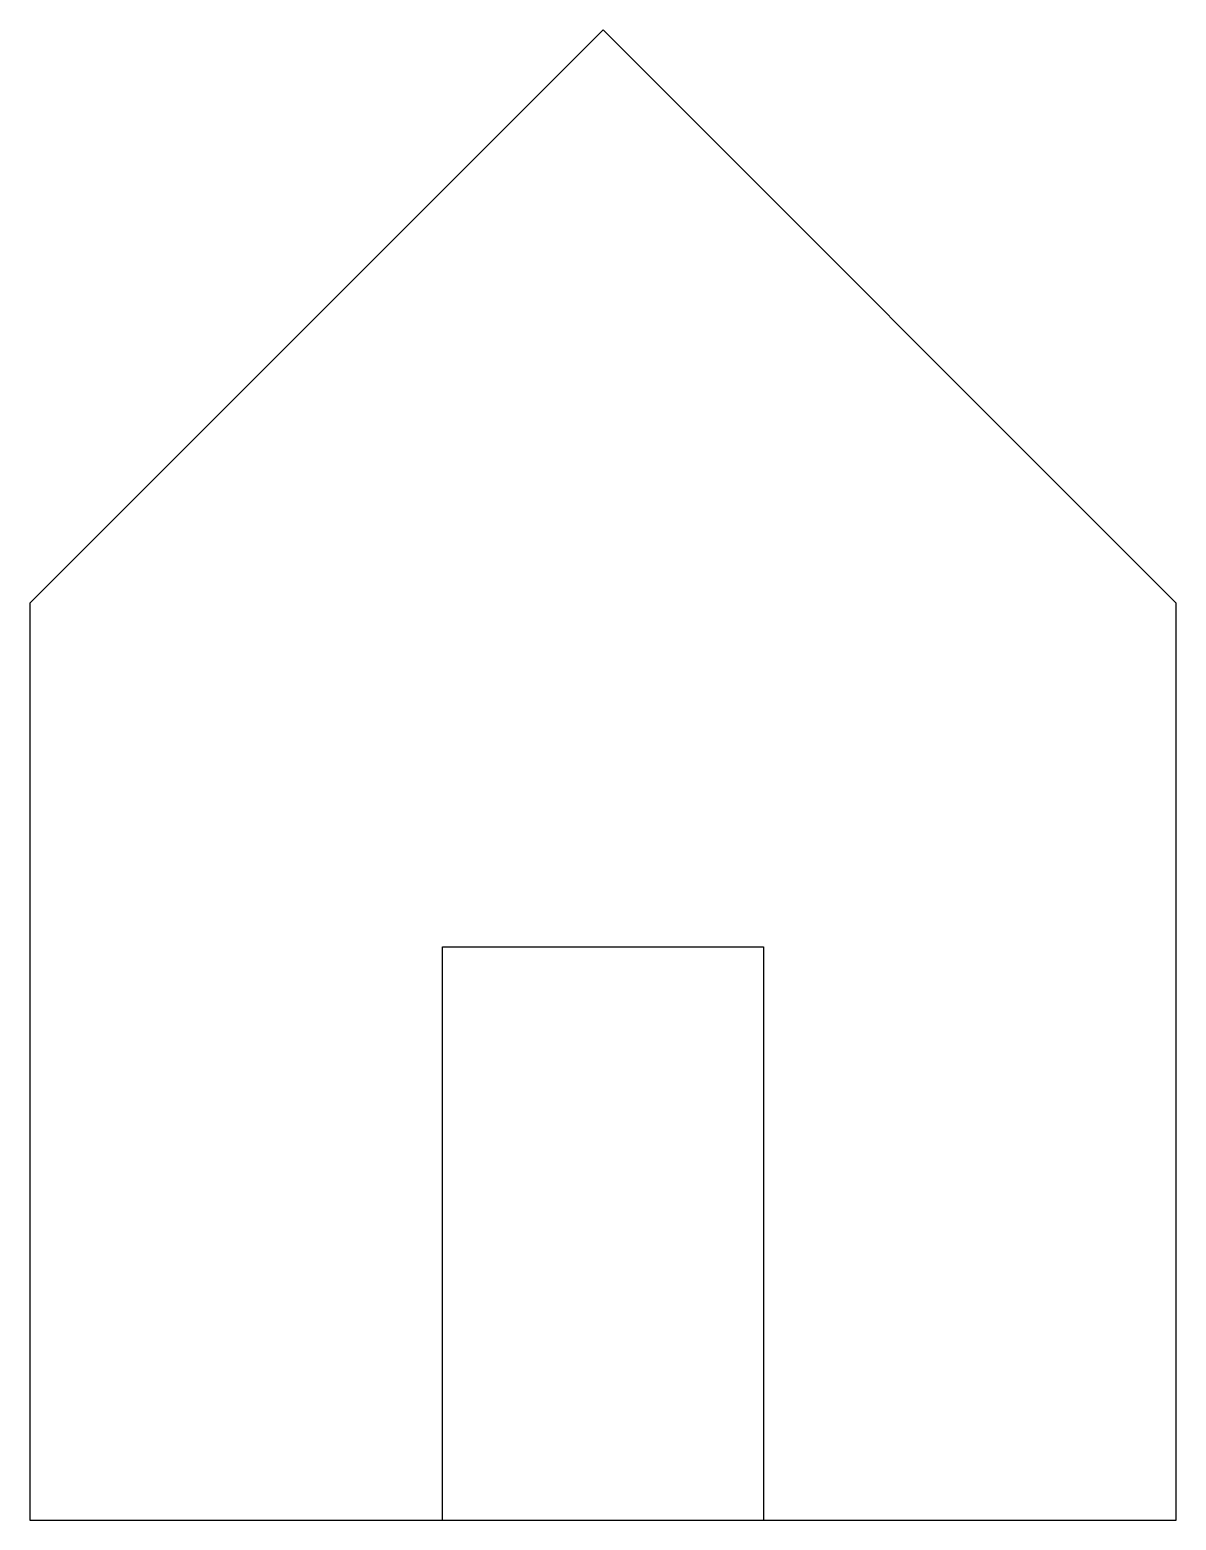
# Model space of a CAD drawing. Header units: millimetres. Extents: x 0 to 50, y 0 to 65.
import ezdxf

# ---------------------------------------------------------------- set-up
doc = ezdxf.new("R2010")
doc.units = ezdxf.units.MM

msp = doc.modelspace()

# ---------------------------------------------------------------- linework, layer by layer
msp.add_lwpolyline([(0, 0), (50, 0), (50, 40), (25, 65), (0, 40)], close=True)
msp.add_lwpolyline([(18, 0), (18, 25), (32, 25), (32, 0)])

doc.saveas('drawing.dxf')
